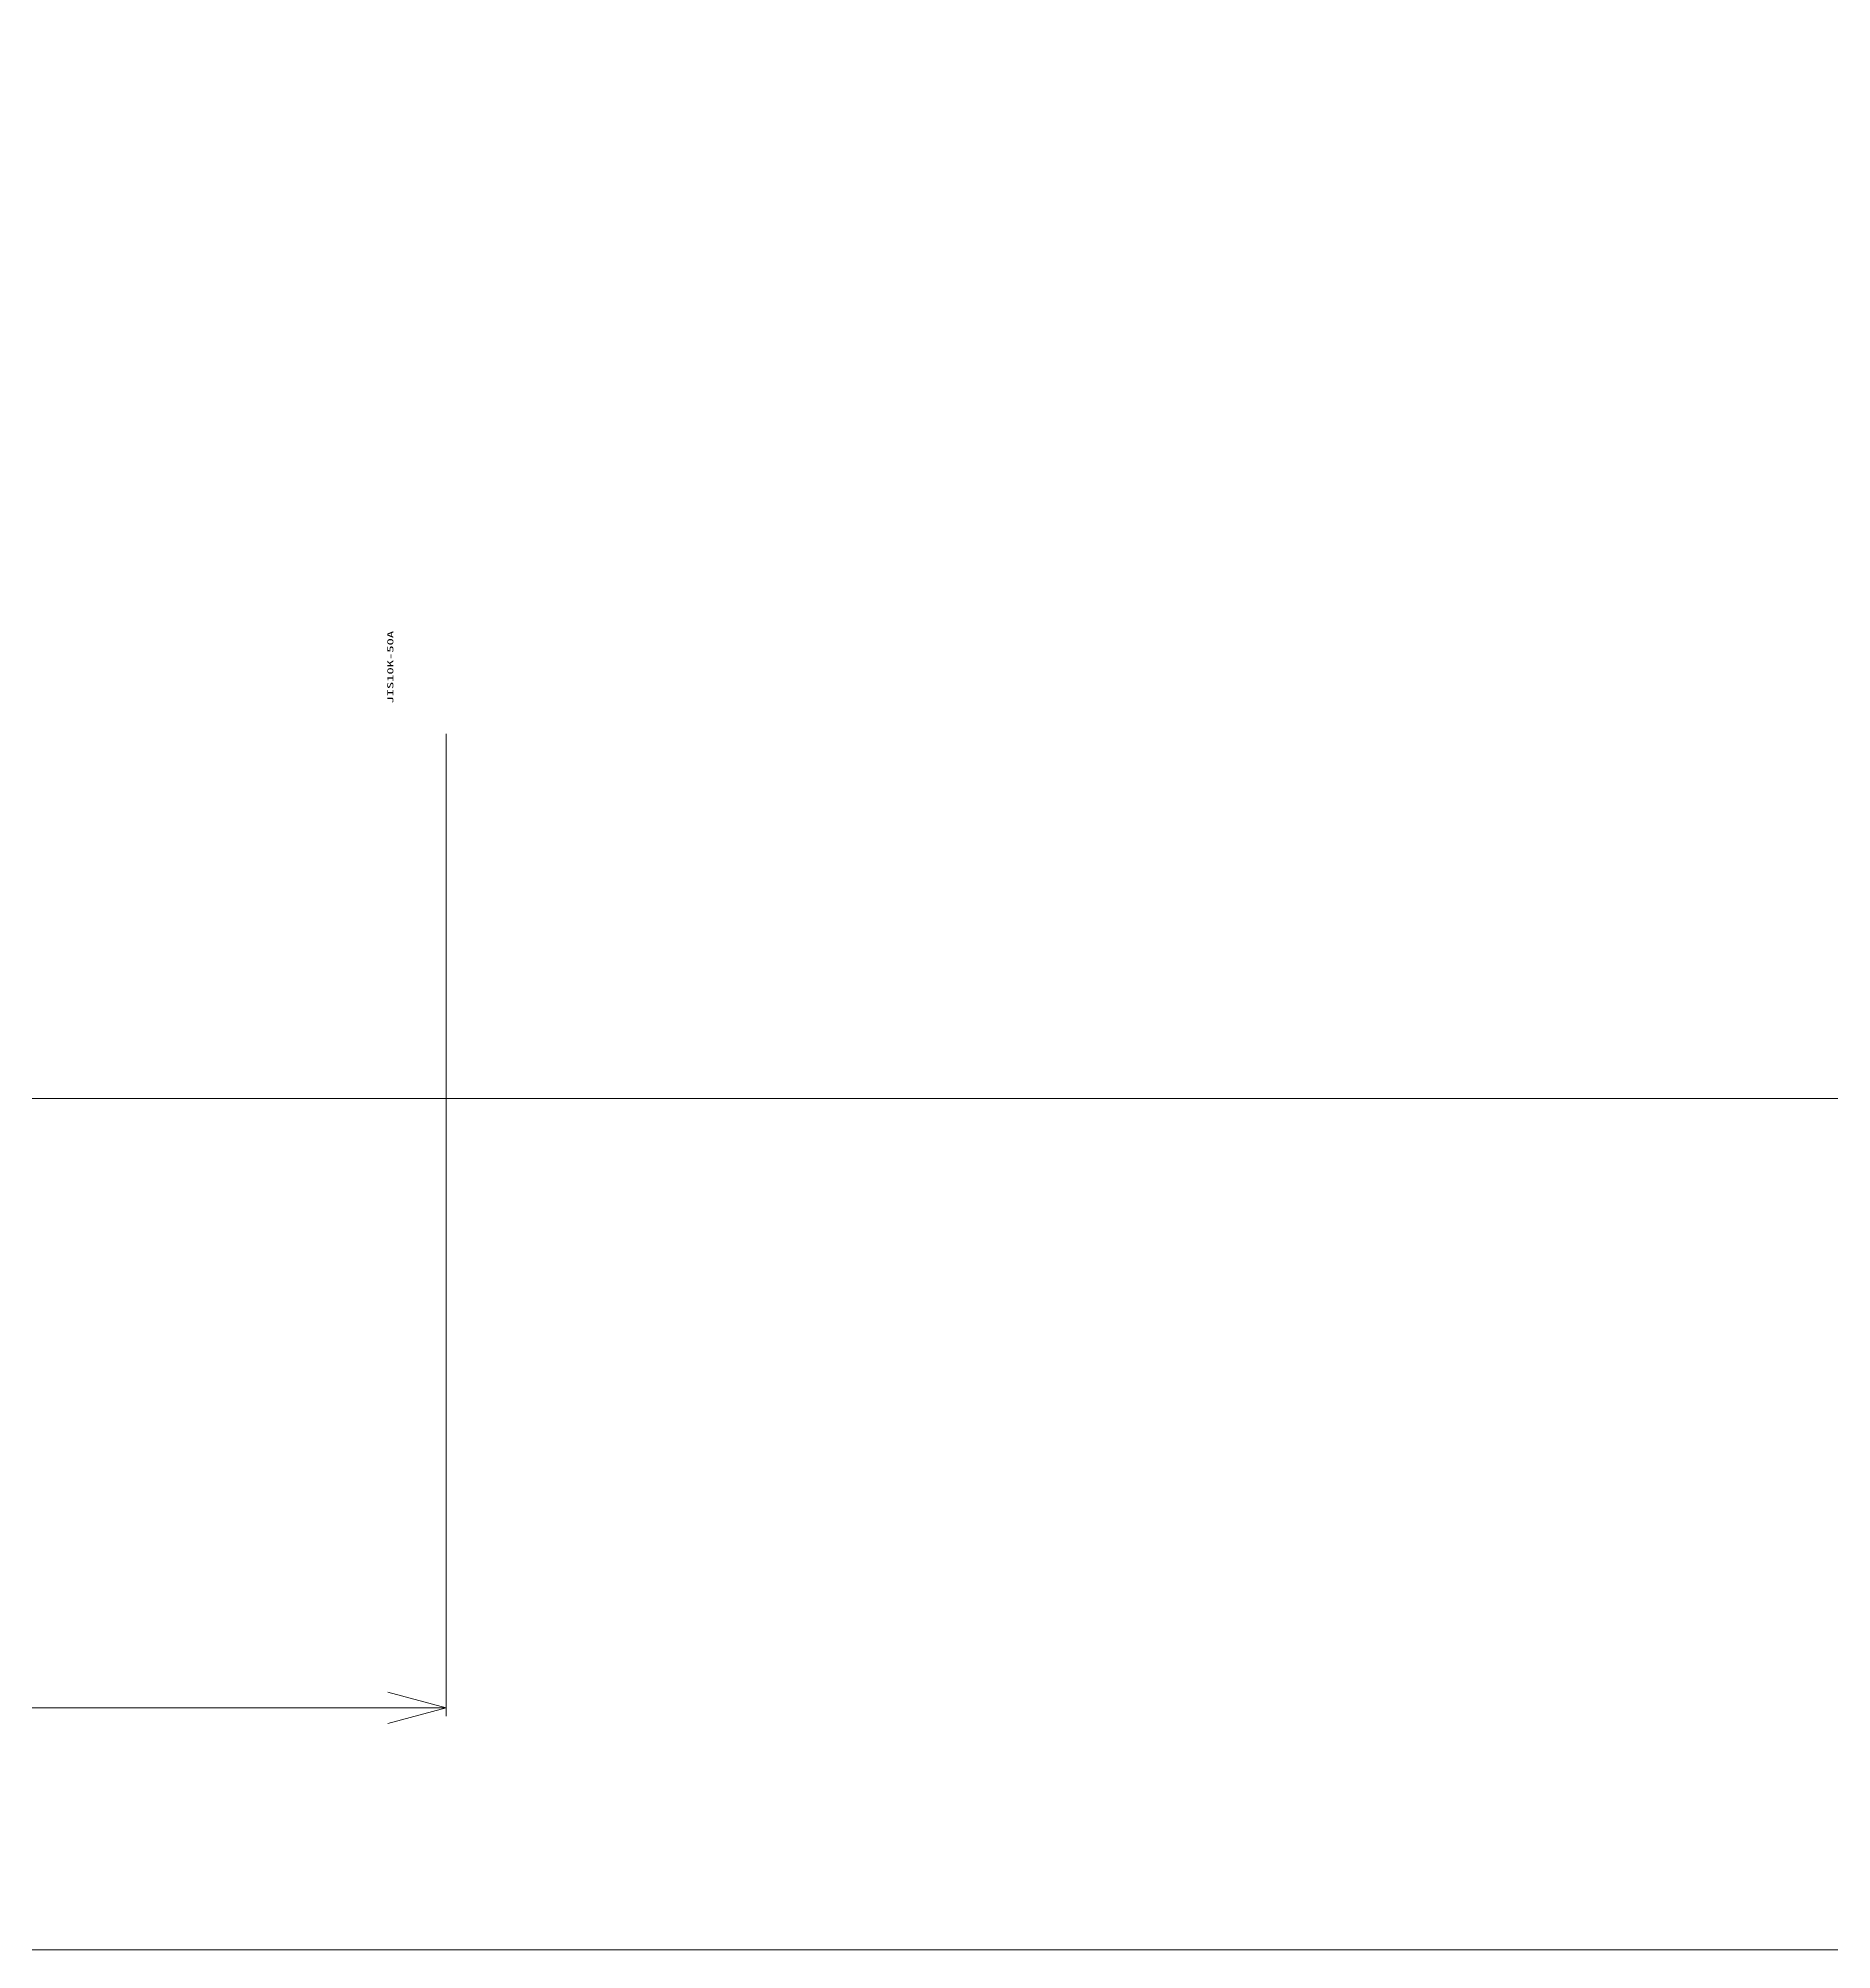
# Model space of a CAD drawing. Units: millimetres at full size. Extents: x -19442 to 19442, y -5866 to 5866.
# Drawn here: x 8671.5 to 9101.4, y 4195 to 4653.4 of the extents above; entities that cross this region are included whole.
import ezdxf
from ezdxf.enums import TextEntityAlignment as Align

# ---------------------------------------------------------------- set-up
doc = ezdxf.new("R2010")
doc.units = ezdxf.units.MM
doc.header["$LTSCALE"] = 3.6
for name, color, linetype, lineweight in [('0-5_08_DIM', 3, 'Continuous', 9), ('0-6_0', 2, 'Continuous', 9), ('0-7_10_DRAFT', 1, 'Continuous', 9), ('1-0_07_寸法線', 3, 'Continuous', 9), ('1-2_Defpoints', 134, 'Continuous', 9)]:
    doc.layers.add(name, color=color, linetype=linetype, lineweight=lineweight)
doc.styles.add('ＭＳ ゴシック', font='')
doc.styles.get('ＭＳ ゴシック').set_extended_font_data('MS Gothic')

# ---------------------------------------------------------------- blocks, each defined once
blk = doc.blocks.new('A$C334E7EDF_1')
at = {"layer": '0-7_10_DRAFT'}
blk.add_line((-345, 0), (495, 0), dxfattribs=at)
at = {"layer": '0-7_10_DRAFT', "style": 'ＭＳ ゴシック', "width": 1.75}
blk.add_text('JIS10K-50A', height=1.466, rotation=90, dxfattribs=at).set_placement((519.799, 94.709), align=Align.BOTTOM_LEFT)
blk = doc.blocks.new('_Open30')
at = {"layer": '0-5_08_DIM', "color": 4}
blk.add_line((0, 0), (-1, 0), dxfattribs=at)
blk.add_lwpolyline([(-1, 0.26795), (0, 0), (-1, -0.26795)], dxfattribs=at)

msp = doc.modelspace()

# ---------------------------------------------------------------- linework, layer by layer
at = {"layer": '0-6_0', "color": 134}
msp.add_line((5023.401, 4399.1), (9146.738, 4399.1), dxfattribs=at)
at = {"layer": '1-0_07_寸法線'}
for p, q in [((8769.24, 4486.6), (8769.24, 4250.975)), ((5503.74, 4252.975), (8755.24, 4252.975))]:
    msp.add_line(p, q, dxfattribs=at)
at = {"layer": '1-2_Defpoints'}
msp.add_lwpolyline([(5023.401, 4194.992), (9146.738, 4194.992), (9146.738, 5865.574), (5023.401, 5865.574)], close=True, dxfattribs=at)

# ---------------------------------------------------------------- block references
at = {"layer": '0-6_0'}
msp.add_blockref('A$C334E7EDF_1', (8237.24, 4399.1), dxfattribs=at)
at = {"layer": '1-0_07_寸法線', "xscale": 14, "yscale": 14}
msp.add_blockref('_Open30', (8769.24, 4252.975), dxfattribs=at)

doc.saveas('drawing.dxf')
